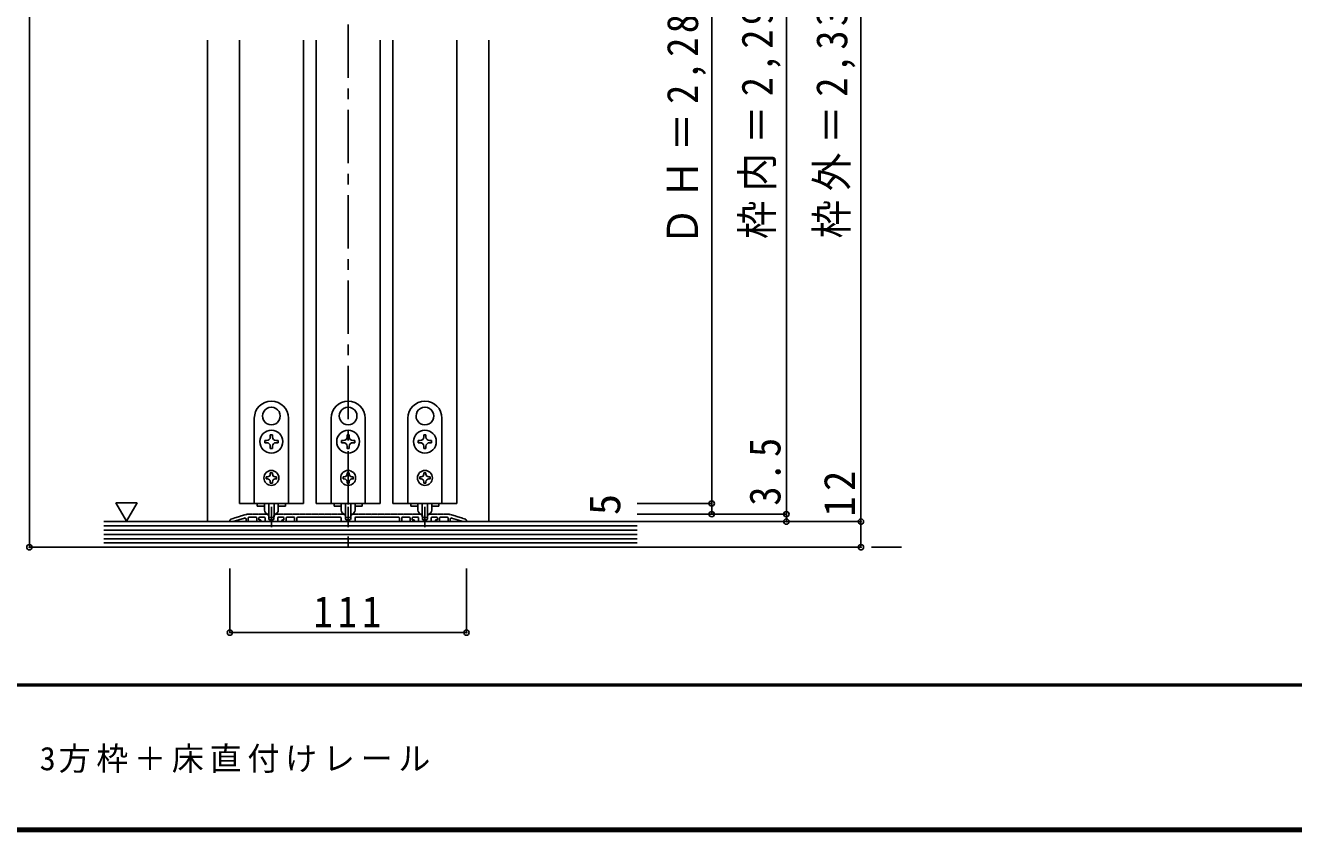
# Model space of a CAD drawing. Units: millimetres at full size, sheet at 1:5; details may follow other scales. Extents: x -973 to 977, y -718 to 696.
# Drawn here: x -598 to -3, y -701 to -323 of the extents above; entities that cross this region are included whole.
import ezdxf
from ezdxf.enums import TextEntityAlignment as Align

# ---------------------------------------------------------------- set-up
doc = ezdxf.new("R2010")
doc.units = ezdxf.units.MM
doc.header["$LTSCALE"] = 5
doc.header["$PDMODE"] = 32
doc.header["$PDSIZE"] = 2.5
for name, pattern in [('CHAIN1', [8, 5, -1, 1, -1]), ('DASHED1', [1.8, 1.2, -0.6]), ('DASHED2', [3, 2, -1])]:
    doc.linetypes.add(name, pattern=pattern)
for name, color, linetype in [('0-0_補助線', 3, 'Continuous'), ('0-1_通り芯', 4, 'CHAIN1'), ('0-3_仕上げ', 2, 'Continuous'), ('0-4_枠', 3, 'Continuous'), ('0-6_扉', 6, 'Continuous'), ('0-A_文字', 4, 'Continuous'), ('0-B_寸法', 7, 'Continuous'), ('0-C_ハッチ', 4, 'DASHED1'), ('F-1_枠', 6, 'Continuous'), ('F-A_文字', 7, 'Continuous')]:
    doc.layers.add(name, color=color, linetype=linetype)
doc.styles.add('ＭＳ ゴシック', font='')
doc.styles.get('ＭＳ ゴシック').set_extended_font_data('MS Gothic')

# ---------------------------------------------------------------- blocks, each defined once
blk = doc.blocks.new('2')
at = {"layer": '0-0_補助線'}
for p, q in [((-89.458, -0.859), (-84.968, 0.527)), ((-84.792, 0.351), (-84.968, 0.527)), ((-84.792, 0.351), (-84.458, 0.684)), ((-84.458, 0.684), (-79.968, 2.07)), ((-79.792, 1.894), (-79.968, 2.07)), ((-79.792, 1.894), (-79.458, 2.227)), ((-79.458, 2.227), (-79, 2.369)), ((-75.125, 2.369), (-79, 2.369)), ((-77.5, 0.036), (-72.167, 0.036)), ((-74.792, 2.036), (-75.125, 2.369)), ((-74.792, 2.036), (-74.458, 2.369)), ((-70.125, 2.369), (-74.458, 2.369)), ((-69.792, 2.036), (-70.125, 2.369)), ((-69.792, 2.036), (-69.458, 2.369)), ((-63.443, 2.369), (-69.458, 2.369)), ((-65.583, 0.036), (-69.167, 0.036)), ((-62.25, 1.68), (-63.443, 2.369)), ((-62, 1.247), (-62, -1.298)), ((-58, 1.247), (-58, -1.298)), ((-57.75, 1.68), (-56.557, 2.369)), ((-50.542, 2.369), (-56.557, 2.369)), ((-54.417, 0.036), (-50.833, 0.036)), ((-50.208, 2.036), (-50.542, 2.369)), ((-50.208, 2.036), (-49.875, 2.369)), ((-43.667, 2.369), (-49.875, 2.369)), ((-42.5, 0.036), (-47.833, 0.036)), ((-43.333, 2.036), (-43.667, 2.369)), ((-43.333, 2.036), (-43, 2.369)), ((-38.667, 2.369), (-43, 2.369)), ((-39.5, 0.036), (-6.083, 0.036)), ((-38.333, 2.036), (-38.667, 2.369)), ((-38.333, 2.036), (-38, 2.369)), ((-33.667, 2.369), (-38, 2.369)), ((-33.333, 2.036), (-33.667, 2.369)), ((-33.333, 2.036), (-33, 2.369)), ((-28.667, 2.369), (-33, 2.369)), ((-28.333, 2.036), (-28.667, 2.369)), ((-28.333, 2.036), (-28, 2.369)), ((-23.667, 2.369), (-28, 2.369)), ((-23.333, 2.036), (-23.667, 2.369)), ((-23.333, 2.036), (-23, 2.369)), ((-18.667, 2.369), (-23, 2.369)), ((-18.333, 2.036), (-18.667, 2.369)), ((-18.333, 2.036), (-18, 2.369)), ((-13.667, 2.369), (-18, 2.369)), ((-13.333, 2.036), (-13.667, 2.369)), ((-13.333, 2.036), (-13, 2.369)), ((-8.667, 2.369), (-13, 2.369)), ((-8.333, 2.036), (-8.667, 2.369)), ((-8.333, 2.036), (-8, 2.369)), ((-3.443, 2.369), (-8, 2.369)), ((-2.25, 1.68), (-3.443, 2.369)), ((-2, 1.247), (-2, -1.298)), ((2, 1.247), (2, -1.298)), ((2.25, 1.68), (3.443, 2.369)), ((3.443, 2.369), (8, 2.369)), ((39.5, 0.036), (6.083, 0.036)), ((8.333, 2.036), (8, 2.369)), ((8.333, 2.036), (8.667, 2.369)), ((8.667, 2.369), (13, 2.369)), ((13.333, 2.036), (13, 2.369)), ((13.333, 2.036), (13.667, 2.369)), ((13.667, 2.369), (18, 2.369)), ((18.333, 2.036), (18, 2.369)), ((18.333, 2.036), (18.667, 2.369)), ((18.667, 2.369), (23, 2.369)), ((23.333, 2.036), (23, 2.369)), ((23.333, 2.036), (23.667, 2.369)), ((23.667, 2.369), (28, 2.369)), ((28.333, 2.036), (28, 2.369)), ((28.333, 2.036), (28.667, 2.369)), ((28.667, 2.369), (33, 2.369)), ((33.333, 2.036), (33, 2.369)), ((33.333, 2.036), (33.667, 2.369)), ((33.667, 2.369), (38, 2.369)), ((38.333, 2.036), (38, 2.369)), ((38.333, 2.036), (38.667, 2.369)), ((38.667, 2.369), (43, 2.369)), ((42.5, 0.036), (47.833, 0.036)), ((43.333, 2.036), (43, 2.369)), ((43.333, 2.036), (43.667, 2.369)), ((43.667, 2.369), (49.875, 2.369)), ((50.208, 2.036), (49.875, 2.369)), ((50.208, 2.036), (50.542, 2.369)), ((50.542, 2.369), (56.557, 2.369)), ((54.417, 0.036), (50.833, 0.036)), ((57.75, 1.68), (56.557, 2.369)), ((58, 1.247), (58, -1.298)), ((62, 1.247), (62, -1.298)), ((62.25, 1.68), (63.443, 2.369)), ((63.443, 2.369), (69.458, 2.369)), ((65.583, 0.036), (69.167, 0.036)), ((69.792, 2.036), (69.458, 2.369)), ((69.792, 2.036), (70.125, 2.369)), ((70.125, 2.369), (74.458, 2.369)), ((77.5, 0.036), (72.167, 0.036)), ((74.792, 2.036), (74.458, 2.369)), ((74.792, 2.036), (75.125, 2.369)), ((75.125, 2.369), (79, 2.369)), ((79.458, 2.227), (79, 2.369)), ((79.792, 1.894), (79.458, 2.227)), ((79.792, 1.894), (79.968, 2.07)), ((84.458, 0.684), (79.968, 2.07)), ((84.792, 0.351), (84.458, 0.684)), ((84.792, 0.351), (84.968, 0.527)), ((89.458, -0.859), (84.968, 0.527)), ((-92.5, -2.659), (-92.5, -3.464)), ((-92.5, -3.464), (-90, -3.464)), ((-91.677, -1.544), (-89.968, -1.016)), ((-80.912, -0.66), (-90, -3.464)), ((-89.792, -1.192), (-89.968, -1.016)), ((-89.792, -1.192), (-89.458, -0.859)), ((-79.833, -1.456), (-79.833, -3.464)), ((-78.167, -3.464), (-79.833, -3.464)), ((-78.167, -0.631), (-78.167, -3.464)), ((-71.5, -0.631), (-71.5, -3.464)), ((-68.833, -3.464), (-71.5, -3.464)), ((-69.833, -0.631), (-69.833, -2.131)), ((-68.833, -2.131), (-69.833, -2.131)), ((-68.167, -2.798), (-68.167, -2.798)), ((-64.917, -0.631), (-64.917, -2.631)), ((-64.083, -3.464), (-55.917, -3.464)), ((-58.833, -2.131), (-61.167, -2.131)), ((-55.083, -0.631), (-55.083, -2.631)), ((-51.833, -2.798), (-51.833, -2.798)), ((-51.167, -2.131), (-50.167, -2.131)), ((-51.167, -3.464), (-48.5, -3.464)), ((-50.167, -0.631), (-50.167, -2.131)), ((-48.5, -0.631), (-48.5, -3.464)), ((-41.833, -0.631), (-41.833, -3.464)), ((-41.833, -3.464), (-40.167, -3.464)), ((-40.167, -0.631), (-40.167, -3.464)), ((-5.417, -0.631), (-5.417, -2.631)), ((4.583, -3.464), (-4.583, -3.464)), ((-1.167, -2.131), (1.167, -2.131)), ((5.417, -0.631), (5.417, -2.631)), ((40.167, -0.631), (40.167, -3.464)), ((41.833, -3.464), (40.167, -3.464)), ((41.833, -0.631), (41.833, -3.464)), ((48.5, -0.631), (48.5, -3.464)), ((51.167, -3.464), (48.5, -3.464)), ((50.167, -0.631), (50.167, -2.131)), ((51.167, -2.131), (50.167, -2.131)), ((51.833, -2.798), (51.833, -2.798)), ((55.083, -0.631), (55.083, -2.631)), ((64.083, -3.464), (55.917, -3.464)), ((58.833, -2.131), (61.167, -2.131)), ((64.917, -0.631), (64.917, -2.631)), ((68.167, -2.798), (68.167, -2.798)), ((68.833, -2.131), (69.833, -2.131)), ((68.833, -3.464), (71.5, -3.464)), ((69.833, -0.631), (69.833, -2.131)), ((71.5, -0.631), (71.5, -3.464)), ((78.167, -0.631), (78.167, -3.464)), ((78.167, -3.464), (79.833, -3.464)), ((79.833, -1.456), (79.833, -3.464)), ((80.912, -0.66), (90, -3.464)), ((89.792, -1.192), (89.458, -0.859)), ((89.792, -1.192), (89.968, -1.016)), ((91.677, -1.544), (89.968, -1.016)), ((92.5, -3.464), (90, -3.464)), ((92.5, -2.659), (92.5, -3.464))]:
    blk.add_line(p, q, dxfattribs=at)
at = {"layer": '0-0_補助線', "color": 7, "linetype": 'CHAIN1'}
for p, q in [((-60, -7.707), (-60, 7.962)), ((0, -7.707), (0, 7.962)), ((60, -7.707), (60, 7.962))]:
    blk.add_line(p, q, dxfattribs=at)
at = {"layer": '0-0_補助線'}
for centre, radius, start, end in [((-77.5, -0.631), 0.667, 90, 180), ((-72.167, -0.631), 0.667, 0, 90), ((-69.167, -0.631), 0.667, 90, 180), ((-65.583, -0.631), 0.667, 0, 90), ((-62.5, 1.247), 0.5, 0, 60), ((-57.5, 1.247), 0.5, 120, 180), ((-54.417, -0.631), 0.667, 90, 180), ((-50.833, -0.631), 0.667, 0, 90), ((-47.833, -0.631), 0.667, 90, 180), ((-42.5, -0.631), 0.667, 0, 90), ((-39.5, -0.631), 0.667, 90, 180), ((-6.083, -0.631), 0.667, 0, 90), ((-2.5, 1.247), 0.5, 0, 60), ((2.5, 1.247), 0.5, 120, 180), ((6.083, -0.631), 0.667, 90, 180), ((39.5, -0.631), 0.667, 0, 90), ((42.5, -0.631), 0.667, 90, 180), ((47.833, -0.631), 0.667, 0, 90), ((50.833, -0.631), 0.667, 90, 180), ((54.417, -0.631), 0.667, 0, 90), ((57.5, 1.247), 0.5, 0, 60), ((62.5, 1.247), 0.5, 120, 180), ((65.583, -0.631), 0.667, 90, 180), ((69.167, -0.631), 0.667, 0, 90), ((72.167, -0.631), 0.667, 90, 180), ((77.5, -0.631), 0.667, 0, 90), ((-91.333, -2.659), 1.167, 107.15242, 180), ((-80.667, -1.456), 0.833, 0, 107.15242), ((-68.833, -2.798), 0.667, 0, 90), ((-68.833, -2.798), 0.667, 270, 0), ((-64.083, -2.631), 0.833, 180, 270), ((-61.167, -1.298), 0.833, 180, 270), ((-58.833, -1.298), 0.833, 270, 0), ((-55.917, -2.631), 0.833, 270, 0), ((-51.167, -2.798), 0.667, 90, 180), ((-51.167, -2.798), 0.667, 180, 270), ((-4.583, -2.631), 0.833, 180, 270), ((-1.167, -1.298), 0.833, 180, 270), ((1.167, -1.298), 0.833, 270, 0), ((4.583, -2.631), 0.833, 270, 0), ((51.167, -2.798), 0.667, 0, 90), ((51.167, -2.798), 0.667, 270, 0), ((55.917, -2.631), 0.833, 180, 270), ((58.833, -1.298), 0.833, 180, 270), ((61.167, -1.298), 0.833, 270, 0), ((64.083, -2.631), 0.833, 270, 0), ((68.833, -2.798), 0.667, 90, 180), ((68.833, -2.798), 0.667, 180, 270), ((80.667, -1.456), 0.833, 72.84758, 180), ((91.333, -2.659), 1.167, 0, 72.84758)]:
    blk.add_arc(centre, radius, start, end, dxfattribs=at)

msp = doc.modelspace()

# ---------------------------------------------------------------- linework, layer by layer
at = {"layer": '0-0_補助線', "color": 7}
for p, q in [((-482.755, -501.851), (-482.656, -501.95)), ((-482.557, -501.851), (-482.656, -501.95)), ((-446.755, -501.851), (-446.656, -501.95)), ((-446.557, -501.851), (-446.656, -501.95)), ((-410.755, -501.851), (-410.656, -501.95)), ((-410.557, -501.851), (-410.656, -501.95)), ((-490.656, -547), (-490.656, -507)), ((-486.298, -507.989), (-486.163, -508.025)), ((-486.199, -508.16), (-486.163, -508.025)), ((-479.013, -507.989), (-479.148, -508.025)), ((-479.112, -508.16), (-479.148, -508.025)), ((-474.656, -507), (-474.656, -547)), ((-454.656, -547), (-454.656, -507)), ((-450.298, -507.989), (-450.163, -508.025)), ((-450.199, -508.16), (-450.163, -508.025)), ((-443.013, -507.989), (-443.148, -508.025)), ((-443.112, -508.16), (-443.148, -508.025)), ((-438.656, -507), (-438.656, -547)), ((-418.656, -547), (-418.656, -507)), ((-414.298, -507.989), (-414.163, -508.025)), ((-414.199, -508.16), (-414.163, -508.025)), ((-407.013, -507.989), (-407.148, -508.025)), ((-407.112, -508.16), (-407.148, -508.025)), ((-402.656, -507), (-402.656, -547)), ((-483.156, -514.85), (-483.156, -515.8)), ((-482.156, -514.85), (-483.156, -514.85)), ((-482.156, -515.8), (-482.156, -514.85)), ((-447.156, -514.85), (-447.156, -515.8)), ((-446.156, -514.85), (-447.156, -514.85)), ((-446.156, -515.8), (-446.156, -514.85)), ((-411.156, -514.85), (-411.156, -515.8)), ((-410.156, -514.85), (-411.156, -514.85)), ((-410.156, -515.8), (-410.156, -514.85)), ((-484.856, -517.5), (-485.806, -517.5)), ((-485.806, -517.5), (-485.806, -518.5)), ((-485.806, -518.5), (-484.856, -518.5)), ((-482.156, -521.15), (-482.156, -520.2)), ((-479.506, -517.5), (-480.456, -517.5)), ((-480.456, -518.5), (-479.506, -518.5)), ((-479.506, -518.5), (-479.506, -517.5)), ((-448.856, -517.5), (-449.806, -517.5)), ((-449.806, -517.5), (-449.806, -518.5)), ((-449.806, -518.5), (-448.856, -518.5)), ((-446.156, -521.15), (-446.156, -520.2)), ((-443.506, -517.5), (-444.456, -517.5)), ((-444.456, -518.5), (-443.506, -518.5)), ((-443.506, -518.5), (-443.506, -517.5)), ((-412.856, -517.5), (-413.806, -517.5)), ((-413.806, -517.5), (-413.806, -518.5)), ((-413.806, -518.5), (-412.856, -518.5)), ((-410.156, -521.15), (-410.156, -520.2)), ((-407.506, -517.5), (-408.456, -517.5)), ((-408.456, -518.5), (-407.506, -518.5)), ((-407.506, -518.5), (-407.506, -517.5)), ((-484.456, -534.5), (-485.056, -534.5)), ((-485.056, -534.5), (-485.056, -535.5)), ((-483.156, -532.6), (-482.156, -532.6)), ((-483.156, -532.6), (-483.156, -533.2)), ((-482.156, -532.6), (-482.156, -533.2)), ((-480.856, -534.5), (-480.256, -534.5)), ((-448.456, -534.5), (-449.056, -534.5)), ((-449.056, -534.5), (-449.056, -535.5)), ((-447.156, -532.6), (-446.156, -532.6)), ((-447.156, -532.6), (-447.156, -533.2)), ((-446.156, -532.6), (-446.156, -533.2)), ((-444.856, -534.5), (-444.256, -534.5)), ((-412.456, -534.5), (-413.056, -534.5)), ((-413.056, -534.5), (-413.056, -535.5)), ((-411.156, -532.6), (-410.156, -532.6)), ((-411.156, -532.6), (-411.156, -533.2)), ((-410.156, -532.6), (-410.156, -533.2)), ((-408.856, -534.5), (-408.256, -534.5)), ((-485.056, -535.5), (-484.456, -535.5)), ((-483.156, -536.8), (-483.156, -537.4)), ((-482.156, -537.4), (-483.156, -537.4)), ((-482.156, -536.8), (-482.156, -537.4)), ((-449.056, -535.5), (-448.456, -535.5)), ((-447.156, -536.8), (-447.156, -537.4)), ((-446.156, -537.4), (-447.156, -537.4)), ((-446.156, -536.8), (-446.156, -537.4)), ((-413.056, -535.5), (-412.456, -535.5)), ((-411.156, -536.8), (-411.156, -537.4)), ((-410.156, -537.4), (-411.156, -537.4)), ((-410.156, -536.8), (-410.156, -537.4)), ((-474.656, -547), (-490.656, -547)), ((-489.256, -547), (-489.256, -548.2)), ((-485.906, -550.073), (-485.906, -547)), ((-483.906, -547), (-483.906, -553.273)), ((-481.406, -547), (-481.406, -553.273)), ((-479.406, -550.073), (-479.406, -547)), ((-476.056, -547), (-476.056, -548.2)), ((-438.656, -547), (-454.656, -547)), ((-453.256, -547), (-453.256, -548.2)), ((-449.906, -550.073), (-449.906, -547)), ((-447.906, -547), (-447.906, -553.273)), ((-445.406, -547), (-445.406, -553.273)), ((-443.406, -550.073), (-443.406, -547)), ((-440.056, -547), (-440.056, -548.2)), ((-402.656, -547), (-418.656, -547)), ((-417.256, -547), (-417.256, -548.2)), ((-413.906, -550.073), (-413.906, -547)), ((-411.906, -547), (-411.906, -553.273)), ((-409.406, -547), (-409.406, -553.273)), ((-407.406, -550.073), (-407.406, -547)), ((-404.056, -547), (-404.056, -548.2)), ((-489.256, -548.2), (-485.873, -548.2)), ((-479.438, -548.2), (-476.056, -548.2)), ((-453.256, -548.2), (-449.873, -548.2)), ((-443.438, -548.2), (-440.056, -548.2)), ((-417.256, -548.2), (-413.873, -548.2)), ((-407.438, -548.2), (-404.056, -548.2)), ((-481.706, -553.573), (-483.606, -553.573)), ((-445.706, -553.573), (-447.606, -553.573)), ((-409.706, -553.573), (-411.606, -553.573))]:
    msp.add_line(p, q, dxfattribs=at)
at = {"layer": '0-0_補助線', "color": 6}
for p, q in [((-497.636, -547), (-467.636, -547)), ((-461.656, -547), (-431.656, -547)), ((-425.676, -547), (-395.676, -547))]:
    msp.add_line(p, q, dxfattribs=at)
at = {"layer": '0-0_補助線', "color": 7}
for points in [[(-483.156, -520.2), (-483.156, -521.15), (-482.156, -521.15)], [(-447.156, -520.2), (-447.156, -521.15), (-446.156, -521.15)], [(-411.156, -520.2), (-411.156, -521.15), (-410.156, -521.15)], [(-480.256, -534.5), (-480.256, -535.5), (-480.856, -535.5)], [(-444.256, -534.5), (-444.256, -535.5), (-444.856, -535.5)], [(-408.256, -534.5), (-408.256, -535.5), (-408.856, -535.5)]]:
    msp.add_lwpolyline(points, dxfattribs=at)
for centre, radius in [((-482.656, -518), 5.35), ((-446.656, -518), 5.35), ((-410.656, -518), 5.35), ((-482.656, -535), 3.5), ((-446.656, -535), 3.5), ((-410.656, -535), 3.5)]:
    msp.add_circle(centre, radius, dxfattribs=at)
for centre, radius, start, end in [((-482.656, -507), 8, 0, 180), ((-446.656, -507), 8, 0, 180), ((-410.656, -507), 8, 0, 180), ((-482.656, -506), 4.15, 91.3645, 208.6355), ((-482.656, -506), 4.15, 331.3645, 88.6355), ((-446.656, -506), 4.15, 91.3645, 208.6355), ((-446.656, -506), 4.15, 331.3645, 88.6355), ((-410.656, -506), 4.15, 91.3645, 208.6355), ((-410.656, -506), 4.15, 331.3645, 88.6355), ((-482.656, -506), 4.15, 211.3645, 328.6355), ((-446.656, -506), 4.15, 211.3645, 328.6355), ((-410.656, -506), 4.15, 211.3645, 328.6355), ((-484.856, -515.8), 1.7, 270, 0), ((-480.456, -515.8), 1.7, 180, 270), ((-448.856, -515.8), 1.7, 270, 0), ((-444.456, -515.8), 1.7, 180, 270), ((-412.856, -515.8), 1.7, 270, 0), ((-408.456, -515.8), 1.7, 180, 270), ((-484.856, -520.2), 1.7, 0, 90), ((-480.456, -520.2), 1.7, 90, 180), ((-448.856, -520.2), 1.7, 0, 90), ((-444.456, -520.2), 1.7, 90, 180), ((-412.856, -520.2), 1.7, 0, 90), ((-408.456, -520.2), 1.7, 90, 180), ((-484.456, -533.2), 1.3, 270, 0), ((-480.856, -533.2), 1.3, 180, 270), ((-448.456, -533.2), 1.3, 270, 0), ((-444.856, -533.2), 1.3, 180, 270), ((-412.456, -533.2), 1.3, 270, 0), ((-408.856, -533.2), 1.3, 180, 270), ((-484.456, -536.8), 1.3, 0, 90), ((-480.856, -536.8), 1.3, 90, 180), ((-448.456, -536.8), 1.3, 0, 90), ((-444.856, -536.8), 1.3, 90, 180), ((-412.456, -536.8), 1.3, 0, 90), ((-408.856, -536.8), 1.3, 90, 180), ((-483.906, -550.073), 2, 180, 264.78409), ((-484.106, -552.264), 0.2, 0, 84.78409), ((-481.206, -552.264), 0.2, 95.21591, 180), ((-481.406, -550.073), 2, 275.21591, 0), ((-447.906, -550.073), 2, 180, 264.78409), ((-448.106, -552.264), 0.2, 0, 84.78409), ((-445.206, -552.264), 0.2, 95.21591, 180), ((-445.406, -550.073), 2, 275.21591, 0), ((-411.906, -550.073), 2, 180, 264.78409), ((-412.106, -552.264), 0.2, 0, 84.78409), ((-409.206, -552.264), 0.2, 95.21591, 180), ((-409.406, -550.073), 2, 275.21591, 0), ((-483.606, -553.273), 0.3, 180, 270), ((-481.706, -553.273), 0.3, 270, 0), ((-447.606, -553.273), 0.3, 180, 270), ((-445.706, -553.273), 0.3, 270, 0), ((-411.606, -553.273), 0.3, 180, 270), ((-409.706, -553.273), 0.3, 270, 0)]:
    msp.add_arc(centre, radius, start, end, dxfattribs=at)
at = {"layer": '0-1_通り芯'}
for p, q in [((-446.656, -2.5), (-446.656, -567.5)), ((-561.156, -567.5), (-187.156, -567.5))]:
    msp.add_line(p, q, dxfattribs=at)
at = {"layer": '0-3_仕上げ'}
for p, q in [((-561.156, -555.5), (-311.156, -555.5)), ((-561.156, -567.5), (-311.156, -567.5))]:
    msp.add_line(p, q, dxfattribs=at)
at = {"layer": '0-3_仕上げ', "color": 7}
for p, q in [((-561.156, -557.5), (-311.156, -557.5)), ((-561.156, -559.5), (-311.156, -559.5)), ((-561.156, -561.5), (-311.156, -561.5)), ((-561.156, -563.5), (-311.156, -563.5)), ((-561.156, -565.5), (-311.156, -565.5))]:
    msp.add_line(p, q, dxfattribs=at)
at = {"layer": '0-4_枠', "linetype": 'DASHED2'}
msp.add_line((-380.656, -329.84), (-380.656, -555.5), dxfattribs=at)
at = {"layer": '0-6_扉'}
for p, q in [((-497.656, -329.84), (-497.656, -547)), ((-467.656, -329.84), (-467.656, -547)), ((-461.656, -329.84), (-461.656, -547)), ((-431.656, -329.84), (-431.656, -547)), ((-425.656, -329.84), (-425.656, -547)), ((-395.656, -329.84), (-395.656, -547))]:
    msp.add_line(p, q, dxfattribs=at)
at = {"layer": '0-A_文字', "color": 7}
for p, q in [((-555.591, -546.686), (-545.591, -546.686)), ((-555.591, -546.686), (-550.591, -555.347)), ((-545.591, -546.686), (-550.591, -555.347))]:
    msp.add_line(p, q, dxfattribs=at)
at = {"layer": '0-B_寸法', "color": 4}
for p, q in [((-596.156, -567.5), (-596.156, -69.84)), ((-206.156, -567.5), (-206.156, -77.84)), ((-241.156, -555.5), (-241.156, -113.84)), ((-276.156, -547), (-276.156, -120.34)), ((-276.156, -547), (-311.156, -547)), ((-276.156, -552), (-276.156, -547)), ((-241.156, -552), (-311.156, -552)), ((-206.156, -555.5), (-311.156, -555.5)), ((-596.156, -567.5), (-561.156, -567.5)), ((-206.156, -567.5), (-311.156, -567.5)), ((-502.136, -607.519), (-502.136, -577.519)), ((-391.136, -607.519), (-391.136, -577.519)), ((-502.136, -607.519), (-391.136, -607.519))]:
    msp.add_line(p, q, dxfattribs=at)
at = {"layer": '0-B_寸法'}
for p in [(-276.156, -547), (-276.156, -552), (-241.156, -552), (-241.156, -555.5), (-206.156, -555.5), (-596.156, -567.5), (-206.156, -567.5), (-502.136, -607.519), (-391.136, -607.519)]:
    msp.add_point(p, dxfattribs=at)
at = {"layer": '0-C_ハッチ', "linetype": 'Continuous'}
for p, q in [((-512.656, -329.84), (-512.656, -555.5)), ((-380.656, -329.84), (-380.656, -555.5))]:
    msp.add_line(p, q, dxfattribs=at)
at = {"layer": 'F-1_枠'}
for p, q in [((976.653, -631.667), (-973.347, -631.667)), ((976.653, -632.5), (-973.347, -632.5)), ((976.653, -699.167), (-973.347, -699.167)), ((976.653, -700), (-973.347, -700)), ((976.653, -700.833), (-973.347, -700.833))]:
    msp.add_line(p, q, dxfattribs=at)

# ---------------------------------------------------------------- block references
at = {"layer": '0-0_補助線', "xscale": 0.6, "yscale": 0.6}
msp.add_blockref('2', (-446.656, -553.421), dxfattribs=at)

# ---------------------------------------------------------------- texts
at = {"layer": '0-4_枠', "color": 7, "char_height": 14.66, "attachment_point": 7, "rotation": 90, "style": 'ＭＳ ゴシック'}
for s, insert in [('\\T1.24;\\W0.9;枠内＝2,299.5\\~(1,993.5)', (-243.656, -423.012)), ('\\T1.23;\\W0.9;枠外＝2,339\\~(2,033)', (-208.656, -422.705)), ('\\T1.23;\\W0.9;ＤＨ＝2,288\\~(1,982)', (-278.656, -426.071))]:
    msp.add_mtext(s, dxfattribs=dict(at, insert=insert))
at = {"layer": '0-B_寸法', "style": 'ＭＳ ゴシック'}
msp.add_text('5', height=14.66, rotation=90, dxfattribs=at).set_placement((-314.635, -552.466), align=Align.BOTTOM_LEFT)
at = {"layer": '0-B_寸法', "char_height": 14.66, "attachment_point": 7, "rotation": 90, "style": 'ＭＳ ゴシック'}
for s, insert in [('\\T1.27;\\W0.9;3.5', (-243.656, -548)), ('\\T1.27;\\W0.95;12', (-208.95, -553.16))]:
    msp.add_mtext(s, dxfattribs=dict(at, insert=insert))
at = {"layer": '0-B_寸法', "insert": (-462.886, -605.019), "char_height": 14.66, "attachment_point": 7, "style": 'ＭＳ ゴシック'}
msp.add_mtext('\\T1.27;\\W0.9;111', dxfattribs=at)
at = {"layer": 'F-A_文字', "insert": (-847.938, -673.333), "char_height": 11, "attachment_point": 7, "style": 'ＭＳ ゴシック'}
msp.add_mtext('\\T1.18;ドレタス\u3000H20収納３連引き戸\u30003方枠＋床直付けレール', dxfattribs=at)

doc.saveas('drawing.dxf')
